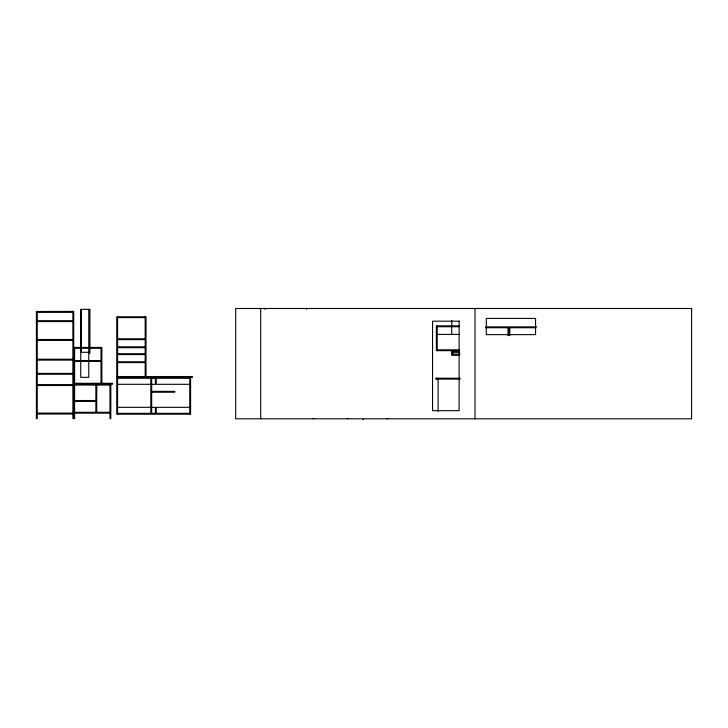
<?xml version="1.0" encoding="UTF-8"?>
<svg xmlns="http://www.w3.org/2000/svg" width="728" height="728" viewBox="0 0 728 728"><rect width="100%" height="100%" fill="white"/><g stroke="black" fill="none" stroke-linecap="round" stroke-linejoin="round"><path stroke-width="1.09" d="M37.265 311.475L37.265 418.618L36.4 418.618L36.4 311.475L73.737 311.393L73.737 418.655L74.602 418.655L74.602 384.147M37.265 312.376L72.873 312.376M117.59 317.636L145.172 317.636M37.265 320.666L72.873 320.666M37.265 321.567L72.873 321.567M459.368 325.862L436.363 325.862L436.363 350.669L459.368 350.669M437.228 326.726L459.368 326.726M485.967 326.872L536.691 326.872M485.449 327.736L535.744 327.736M437.228 334.407L459.368 334.407M117.59 338.775L145.172 338.775M37.265 339.485L72.873 339.485M117.59 339.639L145.172 339.639M37.265 340.395L72.873 340.395M117.59 346.819L145.172 346.819M73.737 347.429L101.865 347.429L101.865 383.283M117.59 347.684L145.172 347.684M74.602 348.293L101.01 348.293M437.228 349.813L459.368 349.813M451.733 351.442L459.441 351.442M80.726 352.288L88.77 352.288M451.733 352.306L459.532 352.306M88.77 353.153L89.917 353.153L89.917 309.345L80.726 309.345L80.726 377.332L88.77 377.332L88.77 309.345M117.59 353.717L145.172 353.717M451.733 354.117L460.16 354.117M117.59 354.582L145.172 354.582M459.231 355.31L451.733 355.31L451.733 350.851M37.265 359.223L72.873 359.223M37.265 360.123L72.873 360.123M74.602 360.533L101.01 360.533M74.602 361.388L101.01 361.388M117.59 361.761L145.172 361.761M117.59 362.626L145.172 362.626M37.265 373.382L72.873 373.382M37.265 374.283L72.873 374.283M116.726 376.522L192.41 376.522L192.41 377.432L116.726 377.432M117.59 378.287L155.401 378.287M156.265 378.287L189.735 378.287M460.178 378.251L435.844 378.178L435.844 379.079L460.178 379.151M73.737 383.283L112.622 383.283L112.622 384.184L73.737 384.184M117.59 384.311L155.401 384.311L155.401 377.432M189.735 384.311L156.265 384.311L156.265 377.432M37.265 384.611L72.873 384.611M74.602 385.048L109.955 385.048M37.265 385.512L72.873 385.512M151.67 391.364L174.802 391.364L174.802 392.228L151.67 392.228M74.602 400.518L95.878 400.518M74.602 401.419L95.878 401.419M117.59 407.325L155.401 407.325L155.401 413.34M189.735 407.325L156.265 407.325L156.265 413.34M74.602 412.294L109.955 412.294M37.265 413.113L72.873 413.113M74.602 413.158L109.955 413.158M117.59 413.34L189.735 413.34M37.265 414.023L72.873 414.023M73.737 418.536L72.873 418.536L72.873 311.393M313.131 418.618L313.986 418.618M347.01 418.618L347.875 418.618M386.513 418.618L388.233 418.618M362.826 419.51L363.691 419.51M509.764 327.736L509.764 335.626M508.899 327.736L508.899 335.626M508.035 327.736L508.035 335.626M475.002 308.49L475.002 418.8M452.761 352.306L452.761 354.117M451.733 320.493L451.733 334.753M438.092 379.079L438.092 411.402M437.228 325.862L437.228 350.669M436.654 378.251L436.654 379.151M306.661 308.49L306.661 309.345M265.01 308.49L265.01 309.345M260.706 308.49L260.706 418.8M190.6 377.432L190.6 414.196L116.726 414.196L116.726 316.771L146.028 316.771L146.028 376.522M189.735 377.432L189.735 414.196M151.67 377.432L151.67 413.34M150.805 377.432L150.805 413.34M145.172 316.771L145.172 376.522M117.59 316.771L117.59 376.522M117.59 377.432L117.59 414.196M110.82 384.147L110.82 418.618L109.955 418.618L109.955 384.147M101.01 347.429L101.01 383.283M96.742 385.076L96.742 412.294M95.878 385.076L95.878 412.294M81.299 309.345L81.299 352.288M74.602 347.429L74.602 383.283M691.6 308.49L235.708 308.49L235.708 418.8L691.6 418.8L691.6 308.49M535.562 318.409L486.304 318.409L486.304 334.643L535.562 334.643L535.562 318.409M459.122 321.185L432.55 321.185L432.55 410.674L459.122 410.674L459.122 321.185"/></g></svg>
